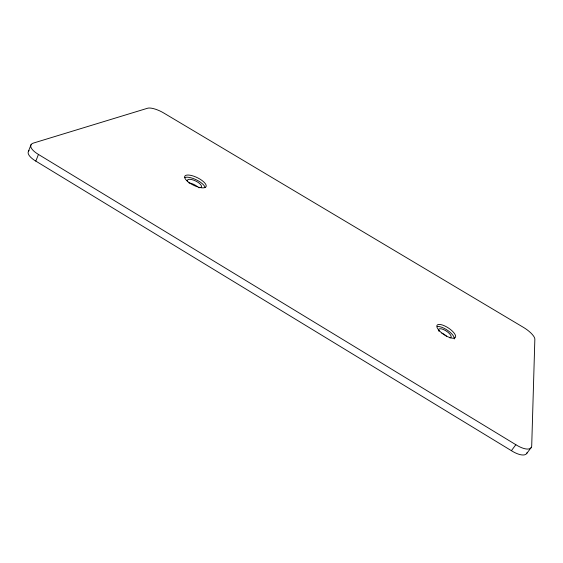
<?xml version="1.0" encoding="UTF-8"?>
<svg xmlns="http://www.w3.org/2000/svg" width="563" height="563" viewBox="0 0 563 563"><rect width="100%" height="100%" fill="white"/><g stroke="black" fill="none" stroke-linecap="round" stroke-linejoin="round"><path stroke-width="0.84" d="M28.467 151.299L31.042 144.684M527.186 452.399A17.58 7.087 37.4 0 1 511.394 450.674L35.821 161.109L38.453 154.438A17.179 6.46 21.7 0 1 33.632 143.009L147.527 108.251A13.083 4.018 25.1 0 1 163.756 113.008L523.386 327.342A13.709 4.314 34.2 0 1 534.85 339.278L531.725 445.417A17.643 6.988 37.2 0 1 515.856 444.707L38.453 154.438M511.394 450.674L515.856 444.707M526.813 453.342L531.275 447.465M35.821 161.109A17.122 6.552 21.5 0 1 29.065 150.588M439.041 331.382A7.368 2.695 33.4 0 1 445.671 330.65A7.368 2.695 33.4 0 1 449.971 337.948M441.835 333.078A7.361 2.716 33.4 0 1 446.487 336.188M187.711 181.701A7.755 2.787 25.9 0 1 191.61 179.541A7.755 2.787 25.9 0 1 200.646 184.573A7.755 2.787 25.9 0 1 198.401 187.655M188.865 182.876A7.734 2.815 25.8 0 1 197.402 186.613M437.423 326.484A10.971 4.011 33.4 0 1 448.422 330.945A10.971 4.011 33.4 0 1 454.257 338.94M184.573 177.648A11.823 4.258 25.9 0 1 196.072 179.703A11.823 4.258 25.9 0 1 205.108 187.458M438.866 330.242A10.986 3.983 33.4 0 0 455.024 337.772A10.986 3.983 33.4 0 0 444.819 325.977A10.986 3.983 33.4 0 0 438.866 330.242M186.768 180.674A11.837 4.23 25.9 0 0 205.354 187.359A11.837 4.23 25.9 0 0 194.144 176.325A11.837 4.23 25.9 0 0 186.768 180.674"/></g></svg>
